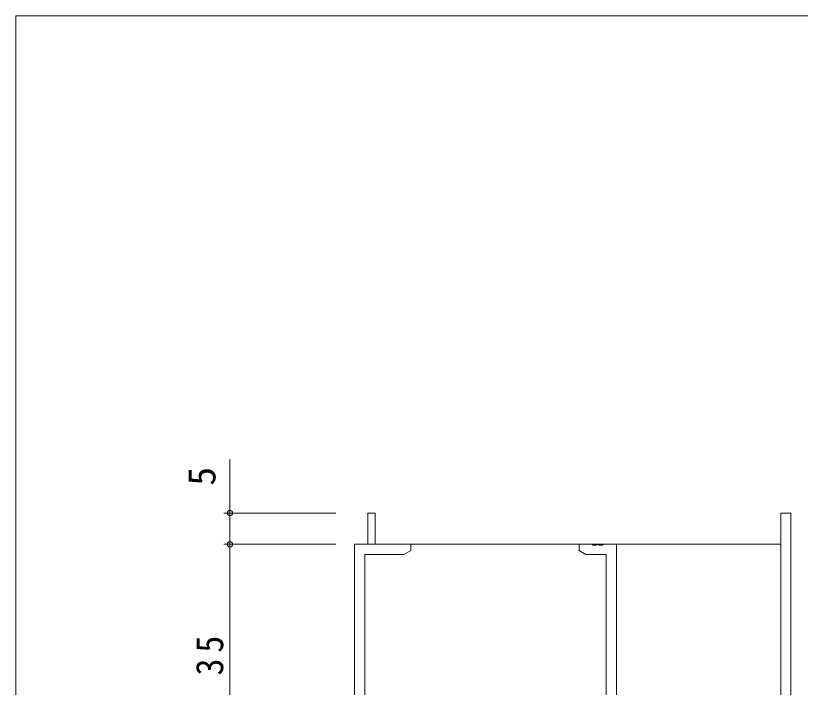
# Model space of a CAD drawing. Units: millimetres on the paper. Extents: x -420 to 373, y -297 to 267.
# Drawn here: x -417.7 to -291.8, y 156.8 to 264.4 of the extents above; entities that cross this region are included whole.
import ezdxf
from ezdxf.enums import TextEntityAlignment as Align

# ---------------------------------------------------------------- set-up
doc = ezdxf.new("R2010")
doc.units = ezdxf.units.MM
for name, color, linetype, lineweight in [('0-1_YKK_ZWAK', 7, 'Continuous', 9), ('0-3_YKK_11', 7, 'Continuous', 9), ('0-4_YKK_12', 2, 'Continuous', 9), ('0-7_YKK_D', 6, 'Continuous', 9)]:
    doc.layers.add(name, color=color, linetype=linetype, lineweight=lineweight)
doc.styles.add('ＭＳ ゴシック', font='')
doc.styles.get('ＭＳ ゴシック').set_extended_font_data('MS Gothic')

msp = doc.modelspace()

# ---------------------------------------------------------------- linework, layer by layer
at = {"layer": '0-1_YKK_ZWAK'}
for p in [(-417.7, -260.6), (352.3, 264.4)]:
    msp.add_line(p, (-417.7, 264.4), dxfattribs=at)
at = {"layer": '0-3_YKK_11'}
for p, q in [((-361.236, 184.686), (-360.036, 184.686)), ((-361.236, 179.686), (-361.236, 184.686)), ((-360.036, 184.686), (-360.036, 179.686)), ((-294.966, 184.686), (-293.336, 184.686)), ((-294.966, 146.316), (-294.966, 184.686)), ((-293.336, 184.686), (-293.336, 144.686)), ((-363.336, 179.686), (-361.236, 179.686)), ((-363.336, 144.686), (-363.336, 179.686)), ((-360.036, 179.686), (-354.336, 179.686)), ((-354.336, 179.686), (-354.336, 178.686)), ((-327.336, 179.686), (-325.294, 179.686)), ((-327.336, 178.686), (-327.336, 179.686)), ((-325.294, 179.686), (-325.111, 179.566)), ((-325.111, 179.566), (-324.561, 179.566)), ((-324.561, 179.566), (-324.378, 179.686)), ((-324.378, 179.686), (-324.294, 179.686)), ((-324.294, 179.686), (-324.111, 179.566)), ((-324.111, 179.566), (-323.561, 179.566)), ((-323.561, 179.566), (-323.378, 179.686)), ((-323.378, 179.686), (-321.336, 179.686)), ((-321.336, 179.686), (-321.336, 154.686)), ((-361.706, 178.056), (-361.706, 149.616)), ((-355.427, 178.056), (-361.706, 178.056)), ((-354.336, 178.686), (-355.427, 178.056)), ((-326.245, 178.056), (-327.336, 178.686)), ((-322.966, 178.056), (-326.245, 178.056)), ((-322.966, 154.686), (-322.966, 178.056))]:
    msp.add_line(p, q, dxfattribs=at)
at = {"layer": '0-4_YKK_12'}
for p, q in [((-363.336, 179.686), (-294.966, 179.686)), ((-363.336, 179.686), (-363.336, 143.149)), ((-293.336, 174.686), (-293.336, -15.314))]:
    msp.add_line(p, q, dxfattribs=at)
at = {"layer": '0-7_YKK_D'}
for p, q in [((-383.336, 184.686), (-383.336, 193.286)), ((-366.336, 184.686), (-384.336, 184.686)), ((-383.336, 179.686), (-383.336, 184.686)), ((-366.336, 179.686), (-384.336, 179.686)), ((-366.336, 179.686), (-384.336, 179.686)), ((-383.336, 144.686), (-383.336, 179.686))]:
    msp.add_line(p, q, dxfattribs=at)
for centre in [(-383.336, 184.686), (-383.336, 179.686), (-383.336, 179.686)]:
    msp.add_circle(centre, 0.425, dxfattribs=at)

# ---------------------------------------------------------------- texts
at = {"layer": '0-7_YKK_D', "color": 3, "style": 'ＭＳ ゴシック'}
msp.add_text('5', height=4.399, rotation=90, dxfattribs=at).set_placement((-384.336, 189.086), align=Align.BOTTOM_LEFT)
at = {"layer": '0-7_YKK_D', "color": 3, "insert": (-384.336, 158.666), "char_height": 4.399, "attachment_point": 7, "rotation": 90, "style": 'ＭＳ ゴシック'}
msp.add_mtext('\\T1.36;\\W0.9;35', dxfattribs=at)

doc.saveas('drawing.dxf')
